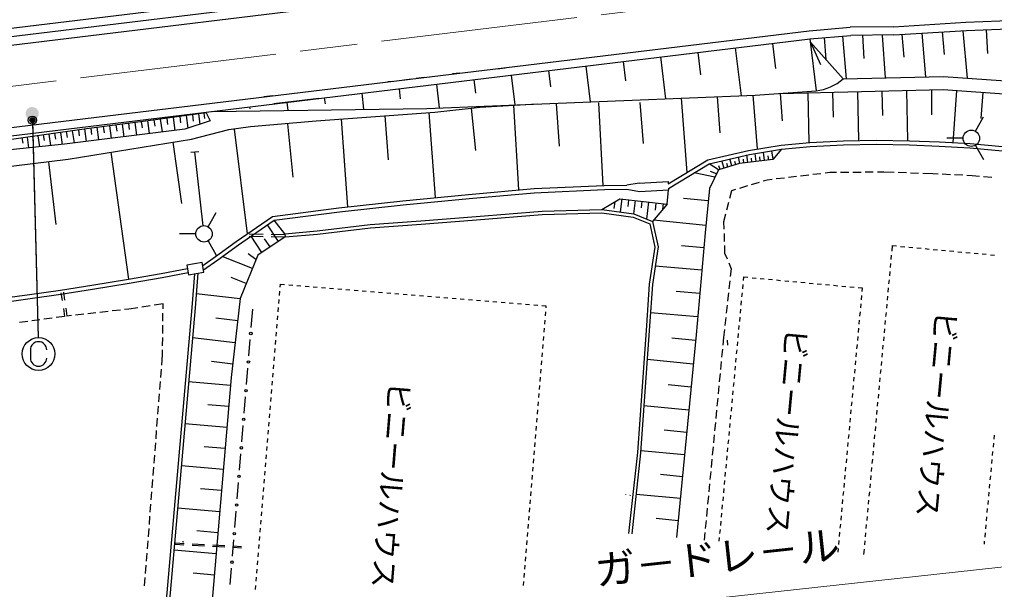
# Model space of a CAD drawing. Units: millimetres, scale not verified. Extents: x 40000 to 680000, y 20000 to 380000.
# Drawn here: x 93006 to 152496, y 241450 to 276228 of the extents above; entities that cross this region are included whole.
import ezdxf
from ezdxf.enums import TextEntityAlignment as Align

# ---------------------------------------------------------------- set-up
doc = ezdxf.new("R2010")
doc.units = ezdxf.units.MM
doc.header["$LTSCALE"] = 1000
doc.header["$PDMODE"] = 32
doc.header["$PDSIZE"] = 500
doc.linetypes.add('CHAIN', pattern=[18.5, 12, -1.5, 3.5, -1.5])
for name, color, linetype, lineweight in [('M-BGD', 7, 'Continuous', 25), ('M-BMK', 2, 'CHAIN', 13), ('M-STR-HTXT', 7, 'Continuous', 13), ('M-STR-STRC', 7, 'Continuous', 25)]:
    doc.layers.add(name, color=color, linetype=linetype, lineweight=lineweight)
doc.styles.add('ＭＳ ゴシック', font='')
doc.styles.get('ＭＳ ゴシック').set_extended_font_data('MS Gothic')

msp = doc.modelspace()

# ---------------------------------------------------------------- hatches: boundary and pattern name
at = {"layer": 'M-STR-STRC'}
msp.add_hatch(color=256, dxfattribs=at).paths.add_polyline_path([(93772, 270886), (93702, 270878), (93636, 270859), (93573, 270827), (93517, 270786), (93469, 270735), (93431, 270677), (93403, 270613), (93387, 270545), (93382, 270476), (93390, 270407), (93410, 270340), (93441, 270277), (93483, 270221), (93533, 270173), (93592, 270135), (93656, 270107), (93723, 270091), (93793, 270087), (93862, 270095), (93929, 270114), (93991, 270146), (94048, 270187), (94095, 270238), (94134, 270296), (94162, 270360), (94178, 270428), (94182, 270497), (94174, 270566), (94154, 270633), (94123, 270696), (94082, 270752), (94031, 270800), (93973, 270838), (93909, 270866), (93841, 270882)])

# ---------------------------------------------------------------- linework, layer by layer
at = {"layer": 'M-BGD'}
for p, q in [((77190, 273842), (170427, 285158)), ((77247, 273345), (170488, 284661)), ((77309, 272829), (170550, 284145)), ((146336, 275783), (150756, 276055)), ((150756, 276055), (154437, 276204)), ((91051, 269460), (141183, 275544)), ((141183, 275544), (143699, 275761)), ((146336, 275783), (143699, 275761)), ((146354, 275283), (150781, 275555)), ((149310, 275465), (149433, 274094)), ((150568, 275542), (150828, 272650)), ((150781, 275555), (154457, 275705)), ((151981, 275604), (152070, 274145)), ((91132, 268966), (141243, 275048)), ((141235, 275047), (143722, 275261)), ((141235, 275047), (141620, 271870)), ((141259, 274848), (143253, 272607)), ((141259, 274848), (141876, 273481)), ((142095, 275121), (142210, 273789)), ((143228, 275219), (143453, 272612)), ((146354, 275283), (143722, 275261)), ((144440, 275267), (144524, 273849)), ((145647, 275278), (145818, 272668)), ((146848, 275314), (146972, 273928)), ((148053, 275388), (148291, 272727)), ((136676, 274494), (137030, 271576)), ((138955, 274770), (139141, 273240)), ((129838, 273664), (129982, 272480)), ((132118, 273940), (132427, 271390)), ((134397, 274217), (134563, 272850)), ((122641, 273261), (122144, 273206)), ((125280, 273110), (125401, 272111)), ((127559, 273387), (127824, 271204)), ((116953, 272596), (116456, 272534)), ((117697, 272688), (117201, 272626)), ((119854, 272956), (119434, 272903)), ((120721, 272557), (120820, 271741)), ((123000, 272834), (123221, 271018)), ((143253, 272607), (149389, 272753)), ((149389, 272753), (153761, 272439)), ((115787, 272451), (115487, 272415)), ((116163, 272004), (116237, 271392)), ((118442, 272280), (118618, 270833)), ((137901, 271611), (141620, 271870)), ((139394, 271715), (149370, 271953)), ((147120, 271899), (147193, 268836)), ((148652, 271936), (148646, 270402)), ((149370, 271953), (153660, 271644)), ((150182, 271894), (149952, 268710)), ((108457, 271572), (107923, 271503)), ((111274, 271404), (108516, 271076)), ((111604, 271451), (111649, 271084)), ((113883, 271727), (114002, 270749)), ((117853, 270802), (137901, 271611)), ((133374, 271428), (133729, 266889)), ((135565, 271502), (135736, 269318)), ((137754, 271605), (138010, 268329)), ((139425, 271717), (139541, 270045)), ((141101, 271756), (141173, 268723)), ((142618, 271792), (142654, 270275)), ((144134, 271828), (144205, 268842)), ((145627, 271864), (145663, 270370)), ((151774, 271780), (151659, 270188)), ((104779, 270622), (117853, 270802)), ((107046, 270897), (107060, 270776)), ((109325, 271174), (109384, 270685)), ((118350, 270571), (121116, 270885)), ((120564, 270822), (120833, 268239)), ((121116, 270885), (124595, 271088)), ((123155, 271004), (123458, 265825)), ((125747, 271103), (125926, 268508)), ((128340, 271135), (128603, 266096)), ((130864, 271167), (131053, 268654)), ((104390, 270523), (100852, 270053)), ((101209, 270100), (101260, 269711)), ((101598, 270152), (101702, 269367)), ((101991, 270204), (102043, 269812)), ((102383, 270256), (102488, 269465)), ((102779, 270309), (102831, 269913)), ((103174, 270361), (103275, 269600)), ((103555, 270412), (103605, 270031)), ((103936, 270462), (104017, 269846)), ((104244, 270503), (104285, 270195)), ((104390, 270523), (104648, 270055)), ((111107, 270037), (118350, 270571)), ((112631, 270149), (113026, 264799)), ((115306, 270346), (115503, 267671)), ((117981, 270544), (118363, 265361)), ((151332, 269413), (151832, 270279)), ((93797, 269937), (94146, 256825)), ((97087, 269565), (94508, 269192)), ((103102, 269542), (95744, 268621)), ((96599, 269495), (96653, 269122)), ((96972, 269549), (97082, 268789)), ((100852, 270053), (97087, 269565)), ((97353, 269600), (97402, 269219)), ((97734, 269649), (97833, 268883)), ((98117, 269699), (98166, 269316)), ((98500, 269748), (98600, 268979)), ((98885, 269798), (98935, 269413)), ((99270, 269848), (99370, 269075)), ((99656, 269898), (99706, 269512)), ((100043, 269948), (100143, 269172)), ((100431, 269998), (100481, 269610)), ((100819, 270049), (100920, 269269)), ((104648, 270055), (103102, 269542)), ((103490, 268935), (105774, 269512)), ((105774, 269512), (107091, 269708)), ((106099, 269544), (106904, 263148)), ((107091, 269708), (111107, 270037)), ((109363, 269865), (109685, 266601)), ((94508, 269192), (91163, 268711)), ((93157, 268998), (93202, 268684)), ((93471, 269043), (93564, 268392)), ((93796, 269090), (93843, 268764)), ((94121, 269136), (94218, 268461)), ((94459, 269185), (94508, 268847)), ((94797, 269234), (94898, 268532)), ((95147, 269284), (95198, 268934)), ((95498, 269335), (95604, 268607)), ((95862, 269388), (95915, 269024)), ((95983, 267700), (103490, 268935)), ((96227, 269441), (96335, 268695)), ((150582, 268980), (149582, 268980)), ((95744, 268621), (91304, 268155)), ((102359, 268749), (102900, 265003)), ((137495, 268245), (139470, 268568)), ((137544, 267999), (139502, 268320)), ((139502, 268320), (138961, 267682)), ((139470, 268568), (141224, 268727)), ((139502, 268320), (141241, 268478)), ((141224, 268727), (143273, 268822)), ((141241, 268478), (143281, 268572)), ((143273, 268822), (145301, 268866)), ((143281, 268572), (145302, 268615)), ((145301, 268866), (147311, 268834)), ((145302, 268615), (147303, 268584)), ((147303, 268584), (149126, 268505)), ((147311, 268834), (149138, 268754)), ((149126, 268505), (150998, 268403)), ((149138, 268754), (151017, 268652)), ((150998, 268403), (155724, 267971)), ((151017, 268652), (155757, 268219)), ((151332, 268547), (151832, 267681)), ((98581, 268127), (99661, 260389)), ((103451, 268127), (103948, 268183)), ((104206, 263646), (103699, 268155)), ((134996, 267660), (137495, 268245)), ((135092, 267426), (137544, 267999)), ((136471, 267294), (136346, 267719)), ((136951, 267434), (136868, 267841)), ((137448, 267495), (137390, 267963)), ((137697, 267526), (137666, 267775)), ((137946, 267557), (137885, 268055)), ((138206, 267589), (138174, 267848)), ((138465, 267621), (138401, 268140)), ((138725, 267652), (138693, 267912)), ((138982, 267706), (138918, 268224)), ((91552, 267167), (95983, 267700)), ((94765, 267553), (95226, 263722)), ((132590, 266195), (134996, 267660)), ((132606, 265912), (135092, 267426)), ((135652, 267051), (135092, 267426)), ((136940, 267433), (135652, 267051)), ((135752, 267081), (135685, 267308)), ((135992, 267152), (135858, 267605)), ((136232, 267223), (136169, 267436)), ((136711, 267365), (136652, 267565)), ((138961, 267682), (136940, 267433)), ((137199, 267465), (137171, 267699)), ((135437, 266600), (134172, 266866)), ((135652, 267051), (135109, 265912)), ((135541, 266818), (135162, 266953)), ((139673, 266556), (139176, 266497)), ((140418, 266644), (139921, 266585)), ((141163, 266732), (140666, 266673)), ((141907, 266820), (141411, 266762)), ((142451, 266885), (142156, 266850)), ((142852, 266888), (142451, 266885)), ((143602, 266895), (143102, 266890)), ((144352, 266901), (143852, 266897)), ((145102, 266908), (144602, 266903)), ((145752, 266913), (145352, 266910)), ((146367, 266892), (145752, 266913)), ((147116, 266866), (146617, 266884)), ((147866, 266841), (147366, 266858)), ((148731, 266811), (148116, 266832)), ((149061, 266795), (148731, 266811)), ((149810, 266758), (149311, 266783)), ((150559, 266721), (150060, 266746)), ((151139, 266692), (150809, 266709)), ((151576, 266657), (151139, 266692)), ((152323, 266596), (151825, 266637)), ((124400, 265909), (128687, 266100)), ((128687, 266100), (130056, 266120)), ((130810, 266242), (130056, 266120)), ((130810, 266242), (132582, 266341)), ((132582, 266341), (132590, 266195)), ((137417, 266070), (136938, 265926)), ((138136, 266284), (137657, 266141)), ((138633, 266433), (138375, 266356)), ((138928, 266468), (138633, 266433)), ((116392, 265173), (120410, 265557)), ((120410, 265557), (124400, 265909)), ((120433, 265308), (124417, 265659)), ((124417, 265659), (128694, 265850)), ((128694, 265850), (130060, 265870)), ((130060, 265870), (130838, 265742)), ((130838, 265742), (132610, 265842)), ((132516, 264966), (132610, 265842)), ((132606, 265912), (132610, 265842)), ((135109, 265912), (134835, 263206)), ((136441, 265778), (136326, 265313)), ((136699, 265855), (136441, 265778)), ((108452, 264216), (112499, 264740)), ((112499, 264740), (116392, 265173)), ((112529, 264492), (116418, 264924)), ((116418, 264924), (120433, 265308)), ((128540, 264635), (129641, 265294)), ((129322, 265103), (129276, 264696)), ((129641, 265294), (132516, 264966)), ((129755, 265281), (129664, 264484)), ((130162, 265235), (130116, 264828)), ((130570, 265188), (130477, 264374)), ((130977, 265142), (130930, 264735)), ((131384, 265095), (131265, 264053)), ((132516, 264966), (131635, 263901)), ((131833, 265044), (131782, 264595)), ((132282, 264993), (132241, 264633)), ((135033, 265163), (133526, 265315)), ((136266, 265070), (136145, 264585)), ((104512, 263582), (105012, 264448)), ((106224, 262679), (108452, 264216)), ((108544, 263976), (112529, 264492)), ((117494, 263945), (120874, 264214)), ((120874, 264214), (124887, 264539)), ((120890, 264014), (124898, 264339)), ((124887, 264539), (128540, 264635)), ((124898, 264339), (128529, 264435)), ((128529, 264435), (130440, 264177)), ((128540, 264635), (130492, 264372)), ((130440, 264177), (131462, 263756)), ((130492, 264372), (131635, 263901)), ((136085, 264342), (135970, 263877)), ((106368, 262474), (108544, 263976)), ((108800, 262683), (108132, 263691)), ((109200, 263159), (108544, 263976)), ((111161, 263324), (114404, 263724)), ((114404, 263724), (117494, 263945)), ((114423, 263525), (117509, 263746)), ((117509, 263746), (120890, 264014)), ((131462, 263756), (131773, 262342)), ((131635, 263901), (131977, 262348)), ((134881, 263656), (131698, 263977)), ((135970, 263877), (135984, 263428)), ((103762, 263149), (102762, 263149)), ((107021, 263003), (107869, 262989)), ((107024, 263153), (107871, 263139)), ((107792, 262016), (107137, 263004)), ((109216, 262959), (107543, 261851)), ((108369, 262981), (109216, 262968)), ((108371, 263131), (109218, 263118)), ((109200, 263159), (111161, 263324)), ((109200, 263159), (109216, 262959)), ((109216, 262959), (111181, 263125)), ((111181, 263125), (114423, 263525)), ((134835, 263206), (134283, 256981)), ((135992, 263178), (136007, 262678)), ((104512, 262716), (105012, 261850)), ((104962, 261775), (106224, 262679)), ((105107, 261572), (106368, 262474)), ((108296, 262349), (107962, 262853)), ((134754, 262293), (133391, 262414)), ((136015, 262429), (136030, 261979)), ((146243, 262091), (146275, 262432)), ((146275, 262432), (146520, 262409)), ((146769, 262386), (147018, 262363)), ((104182, 261218), (104962, 261775)), ((107212, 261028), (105378, 261765)), ((107543, 261851), (106475, 259198)), ((107433, 261578), (106965, 261931)), ((131773, 262342), (131429, 260086)), ((131977, 262348), (131628, 260064)), ((136030, 261979), (136182, 261617)), ((146197, 261593), (146220, 261842)), ((147267, 262340), (147516, 262317)), ((147765, 262294), (148014, 262270)), ((148263, 262247), (148511, 262224)), ((148760, 262201), (149009, 262178)), ((149258, 262155), (149507, 262132)), ((149756, 262109), (150005, 262085)), ((150254, 262062), (150503, 262039)), ((150752, 262016), (151001, 261993)), ((151250, 261970), (151499, 261947)), ((151748, 261923), (151996, 261900)), ((152245, 261877), (152494, 261854)), ((104151, 261396), (103225, 261238)), ((103225, 261238), (103325, 260655)), ((104251, 260813), (104151, 261396)), ((104228, 260944), (105107, 261572)), ((134633, 260930), (131799, 261182)), ((136279, 261387), (136432, 261025)), ((146151, 261095), (146174, 261344)), ((99661, 260389), (101656, 260725)), ((101656, 260725), (103259, 261038)), ((101701, 260479), (103301, 260792)), ((103325, 260655), (104251, 260813)), ((103691, 260718), (103520, 258660)), ((103895, 260753), (103720, 258643)), ((136432, 261025), (136377, 260538)), ((146105, 260597), (146128, 260846)), ((95497, 259715), (97421, 260014)), ((97421, 260014), (99661, 260389)), ((97461, 259767), (99703, 260142)), ((99703, 260142), (101701, 260479)), ((106843, 260111), (105926, 260480)), ((108915, 259892), (108931, 260089)), ((108931, 260089), (109181, 260068)), ((109430, 260048), (109679, 260028)), ((109929, 260007), (110178, 259987)), ((131429, 260086), (131254, 257561)), ((131628, 260064), (131454, 257547)), ((136350, 260289), (136294, 259792)), ((137133, 259802), (137156, 260051)), ((137180, 260300), (137200, 260520)), ((137200, 260520), (137453, 260497)), ((137702, 260474), (137951, 260450)), ((138200, 260427), (138449, 260404)), ((138698, 260381), (138947, 260358)), ((139196, 260335), (139445, 260312)), ((139694, 260289), (139943, 260265)), ((140192, 260242), (140441, 260219)), ((140689, 260196), (140938, 260173)), ((141187, 260150), (141436, 260127)), ((141685, 260103), (141934, 260080)), ((142183, 260057), (142432, 260034)), ((142681, 260011), (142930, 259988)), ((146058, 260099), (146081, 260348)), ((91456, 259154), (93613, 259450)), ((93613, 259450), (95497, 259715)), ((93647, 259202), (95533, 259468)), ((95533, 259468), (97461, 259767)), ((95537, 259560), (95607, 259084)), ((95685, 259582), (95756, 259106)), ((106475, 259194), (103791, 259499)), ((108874, 259393), (108895, 259643)), ((110427, 259966), (110676, 259946)), ((110925, 259926), (111174, 259905)), ((111424, 259885), (111673, 259864)), ((111922, 259844), (112171, 259824)), ((112420, 259803), (112669, 259783)), ((112919, 259762), (113168, 259742)), ((113417, 259722), (113666, 259701)), ((113915, 259681), (114164, 259660)), ((114414, 259640), (114663, 259620)), ((114912, 259599), (115161, 259579)), ((115410, 259558), (115659, 259538)), ((115909, 259518), (116158, 259497)), ((116407, 259477), (116656, 259456)), ((116905, 259436), (117154, 259415)), ((117404, 259395), (117653, 259375)), ((134507, 259504), (133081, 259631)), ((136266, 259544), (136210, 259047)), ((137087, 259304), (137110, 259553)), ((143179, 259965), (143428, 259942)), ((143677, 259918), (143925, 259895)), ((144174, 259872), (144428, 259849)), ((144384, 259379), (144361, 259130)), ((144428, 259849), (144407, 259628)), ((146012, 259601), (146035, 259850)), ((91491, 258906), (93647, 259202)), ((101766, 258876), (101219, 258793)), ((101763, 258568), (101766, 258876)), ((106475, 259198), (105927, 254382)), ((108833, 258895), (108854, 259144)), ((117902, 259354), (118151, 259334)), ((118400, 259313), (118649, 259293)), ((118899, 259273), (119148, 259252)), ((119397, 259232), (119646, 259211)), ((119895, 259191), (120144, 259171)), ((120394, 259150), (120643, 259130)), ((120892, 259109), (121141, 259089)), ((121390, 259069), (121639, 259048)), ((121889, 259028), (122138, 259007)), ((122387, 258987), (122636, 258967)), ((122885, 258946), (123134, 258926)), ((123384, 258905), (123633, 258885)), ((123882, 258865), (124131, 258844)), ((124380, 258824), (124629, 258803)), ((124879, 258783), (125128, 258762)), ((136182, 258799), (136127, 258302)), ((137041, 258806), (137064, 259055)), ((144338, 258882), (144315, 258633)), ((145920, 258606), (145943, 258855)), ((145966, 259103), (145989, 259352)), ((95681, 258589), (95751, 258113)), ((95829, 258611), (95899, 258135)), ((96922, 258250), (96425, 258194)), ((97667, 258333), (97171, 258278)), ((98413, 258417), (97916, 258361)), ((99158, 258501), (98661, 258445)), ((99684, 258560), (99406, 258529)), ((100231, 258643), (99684, 258560)), ((100972, 258756), (100478, 258681)), ((101755, 257818), (101760, 258318)), ((103520, 258660), (101756, 238461)), ((103720, 258643), (101955, 238443)), ((107150, 257443), (107242, 258552)), ((108793, 258397), (108813, 258646)), ((125098, 258387), (125077, 258138)), ((125128, 258762), (125118, 258636)), ((134380, 258078), (131507, 258333)), ((136995, 258309), (137018, 258557)), ((144292, 258384), (144268, 258135)), ((145873, 258108), (145896, 258357)), ((93509, 257811), (93013, 257745)), ((94252, 257911), (93757, 257845)), ((94996, 258011), (94500, 257944)), ((95751, 258113), (95243, 258044)), ((96177, 258166), (95899, 258135)), ((106322, 257852), (104980, 258004)), ((108711, 257400), (108731, 257649)), ((108752, 257898), (108772, 258148)), ((125057, 257889), (125037, 257640)), ((136099, 258053), (136043, 257556)), ((136948, 257811), (136971, 258060)), ((144245, 257886), (144222, 257637)), ((145827, 257610), (145850, 257859)), ((101746, 257068), (101752, 257568)), ((108670, 256902), (108691, 257151)), ((125016, 257391), (124996, 257141)), ((131254, 257561), (130707, 249806)), ((131454, 257547), (130906, 249788)), ((136015, 257308), (135960, 256821)), ((136856, 256815), (136879, 257064)), ((136902, 257313), (136925, 257562)), ((144199, 257388), (144176, 257139)), ((145781, 257112), (145804, 257361)), ((101738, 256318), (101744, 256818)), ((106169, 256510), (103559, 256807)), ((107006, 255699), (107088, 256695)), ((108629, 256403), (108650, 256653)), ((124975, 256892), (124955, 256643)), ((134250, 256642), (132814, 256779)), ((134283, 256981), (133101, 244624)), ((135960, 256821), (135917, 256366)), ((136175, 256665), (136203, 256366)), ((136809, 256317), (136833, 256566)), ((144153, 256890), (144130, 256641)), ((145734, 256614), (145758, 256863)), ((93667, 256071), (93667, 255571)), ((93667, 256071), (93667, 255571)), ((101732, 255759), (101736, 256068)), ((108588, 255905), (108609, 256154)), ((124894, 255896), (124873, 255646)), ((124934, 256394), (124914, 256145)), ((135893, 256117), (135846, 255620)), ((136763, 255819), (136786, 256068)), ((144060, 255894), (144037, 255645)), ((144107, 256392), (144083, 256143)), ((145642, 255619), (145665, 255867)), ((145688, 256116), (145711, 256365)), ((101684, 255139), (101732, 255759)), ((106021, 255205), (104716, 255353)), ((108548, 255407), (108568, 255656)), ((124853, 255397), (124832, 255148)), ((134113, 255206), (131306, 255475)), ((135822, 255371), (135774, 254873)), ((136717, 255321), (136740, 255570)), ((144014, 255397), (143991, 255148)), ((145596, 255121), (145619, 255370)), ((101626, 254391), (101664, 254889)), ((106862, 253955), (106944, 254951)), ((108466, 254410), (108486, 254659)), ((108507, 254908), (108527, 255158)), ((124812, 254899), (124792, 254650)), ((135750, 254624), (135703, 254126)), ((136671, 254824), (136694, 255072)), ((143968, 254899), (143945, 254650)), ((145549, 254623), (145573, 254872)), ((101568, 253643), (101606, 254142)), ((105886, 253898), (103324, 254117)), ((105927, 254382), (104546, 238232)), ((108425, 253912), (108446, 254161)), ((124771, 254401), (124751, 254151)), ((136578, 253828), (136601, 254077)), ((136624, 254326), (136648, 254575)), ((143921, 254401), (143898, 254152)), ((145503, 254125), (145526, 254374)), ((108384, 253413), (108405, 253663)), ((124730, 253902), (124710, 253653)), ((133979, 253803), (132575, 253937)), ((135679, 253878), (135631, 253380)), ((136532, 253330), (136555, 253579)), ((143875, 253903), (143852, 253654)), ((145457, 253627), (145480, 253876)), ((101509, 252896), (101548, 253394)), ((106718, 252211), (106800, 253207)), ((108344, 252915), (108364, 253164)), ((124649, 252906), (124628, 252656)), ((124690, 253404), (124669, 253155)), ((135608, 253131), (135560, 252633)), ((136486, 252832), (136509, 253081)), ((143783, 252907), (143760, 252658)), ((143829, 253405), (143806, 253156)), ((145364, 252631), (145387, 252880)), ((145411, 253129), (145434, 253378)), ((101451, 252148), (101490, 252646)), ((105776, 252617), (104495, 252727)), ((108303, 252417), (108323, 252666)), ((124608, 252407), (124588, 252158)), ((133845, 252399), (131108, 252661)), ((135536, 252384), (135489, 251887)), ((136439, 252334), (136462, 252583)), ((143736, 252409), (143713, 252160)), ((145318, 252134), (145341, 252382)), ((101393, 251400), (101432, 251899)), ((108221, 251420), (108242, 251669)), ((108262, 251918), (108282, 252168)), ((124567, 251909), (124547, 251660)), ((136393, 251836), (136416, 252085)), ((143690, 251912), (143667, 251663)), ((145272, 251636), (145295, 251885)), ((101335, 250652), (101374, 251151)), ((105667, 251336), (103100, 251556)), ((106573, 250467), (106656, 251463)), ((108180, 250922), (108201, 251171)), ((124526, 251411), (124506, 251161)), ((133714, 251031), (132346, 251162)), ((135465, 251638), (135417, 251140)), ((136301, 250841), (136324, 251090)), ((136347, 251339), (136370, 251587)), ((143644, 251414), (143621, 251165)), ((145226, 251138), (145249, 251387)), ((108140, 250423), (108160, 250673)), ((124486, 250912), (124465, 250663)), ((135394, 250891), (135346, 250393)), ((136254, 250343), (136277, 250592)), ((143598, 250916), (143574, 250667)), ((145179, 250640), (145202, 250889)), ((152474, 250873), (152451, 250624)), ((101277, 249905), (101315, 250403)), ((105557, 250053), (104274, 250163)), ((108099, 249925), (108119, 250174)), ((124404, 249916), (124384, 249666)), ((124445, 250414), (124424, 250165)), ((133583, 249663), (130916, 249918)), ((135322, 250145), (135275, 249647)), ((136208, 249845), (136231, 250094)), ((143505, 249920), (143482, 249671)), ((143551, 250418), (143528, 250169)), ((145087, 249644), (145110, 249893)), ((145133, 250142), (145156, 250391)), ((152382, 249877), (152358, 249628)), ((152428, 250375), (152405, 250126)), ((101218, 249157), (101257, 249655)), ((106429, 248723), (106512, 249719)), ((108058, 249427), (108078, 249676)), ((124363, 249417), (124343, 249168)), ((130707, 249806), (130167, 244871)), ((130906, 249788), (130366, 244849)), ((135251, 249398), (135203, 248900)), ((136162, 249347), (136185, 249596)), ((143459, 249422), (143436, 249173)), ((145040, 249146), (145064, 249395)), ((152335, 249379), (152312, 249130)), ((101160, 248409), (101199, 248908)), ((105447, 248770), (102876, 248990)), ((107976, 248430), (107997, 248679)), ((108017, 248928), (108038, 249178)), ((124322, 248919), (124302, 248670)), ((136115, 248849), (136139, 249098)), ((143413, 248924), (143389, 248675)), ((144994, 248649), (145017, 248897)), ((152289, 248882), (152266, 248633)), ((101102, 247661), (101141, 248160)), ((107936, 247932), (107956, 248181)), ((124282, 248421), (124261, 248171)), ((133456, 248329), (132122, 248457)), ((135179, 248651), (135132, 248154)), ((136023, 247854), (136046, 248103)), ((136069, 248351), (136092, 248600)), ((143366, 248427), (143343, 248178)), ((144948, 248151), (144971, 248400)), ((152243, 248384), (152220, 248135)), ((105337, 247485), (104052, 247595)), ((106285, 246979), (106367, 247975)), ((107895, 247433), (107915, 247683)), ((124241, 247922), (124220, 247673)), ((135108, 247905), (135061, 247407)), ((135977, 247356), (136000, 247605)), ((143320, 247929), (143297, 247680)), ((144902, 247653), (144925, 247902)), ((152197, 247886), (152173, 247637)), ((101044, 246914), (101083, 247412)), ((107854, 246935), (107874, 247184)), ((124159, 246926), (124139, 246676)), ((124200, 247424), (124180, 247175)), ((130006, 247217), (130008, 247237)), ((130274, 247187), (130279, 247226)), ((130284, 247186), (130286, 247205)), ((133328, 246996), (130629, 247254)), ((135037, 247158), (134989, 246660)), ((135930, 246858), (135954, 247107)), ((143227, 246933), (143204, 246684)), ((143274, 247431), (143251, 247182)), ((144809, 246657), (144832, 246906)), ((144855, 247155), (144879, 247404)), ((152104, 246890), (152081, 246641)), ((152150, 247388), (152127, 247139)), ((100986, 246166), (101024, 246664)), ((105227, 246199), (102652, 246419)), ((107813, 246437), (107834, 246686)), ((124118, 246427), (124098, 246178)), ((134965, 246412), (134918, 245914)), ((135884, 246360), (135907, 246609)), ((143181, 246435), (143158, 246186)), ((144763, 246159), (144786, 246408)), ((152058, 246392), (152035, 246143)), ((100928, 245418), (100966, 245917)), ((106141, 245235), (106223, 246231)), ((107772, 245938), (107793, 246188)), ((124078, 245929), (124057, 245680)), ((133199, 245646), (131850, 245775)), ((135838, 245862), (135861, 246111)), ((143135, 245937), (143112, 245688)), ((144717, 245661), (144740, 245910)), ((152011, 245894), (151988, 245645)), ((100869, 244670), (100908, 245169)), ((107691, 244942), (107711, 245191)), ((107732, 245440), (107752, 245689)), ((124037, 245431), (124016, 245181)), ((134894, 245665), (134846, 245167)), ((135745, 244866), (135769, 245115)), ((135792, 245364), (135815, 245613)), ((143089, 245439), (143066, 245191)), ((144670, 245164), (144693, 245412)), ((151965, 245397), (151942, 245148)), ((105117, 244911), (103829, 245021)), ((107650, 244443), (107670, 244693)), ((123996, 244932), (123975, 244683)), ((134823, 244918), (134779, 244464)), ((135702, 244397), (135722, 244618)), ((143042, 244942), (143019, 244693)), ((144624, 244666), (144647, 244915)), ((151919, 244899), (151896, 244650)), ((100811, 243923), (100850, 244421)), ((102528, 244209), (103040, 244183)), ((102532, 244289), (103044, 244263)), ((103006, 244363), (102946, 244366)), ((103005, 244353), (102966, 244355)), ((103005, 244343), (102985, 244344)), ((103540, 244157), (104289, 244119)), ((103544, 244237), (104293, 244198)), ((104788, 244093), (105537, 244054)), ((104792, 244173), (105541, 244134)), ((105996, 243490), (106079, 244487)), ((106036, 244028), (106549, 244002)), ((106041, 244108), (106553, 244082)), ((107609, 243945), (107629, 244194)), ((123914, 243936), (123894, 243686)), ((123955, 244434), (123935, 244185)), ((142950, 243946), (142929, 243726)), ((142996, 244444), (142973, 244195)), ((144523, 243578), (144555, 243919)), ((144578, 244168), (144601, 244417)), ((151873, 244401), (151856, 244216)), ((100753, 243175), (100792, 243673)), ((105007, 243623), (102427, 243844)), ((107568, 243447), (107589, 243696)), ((123873, 243437), (123853, 243188)), ((100695, 242427), (100734, 242926)), ((105852, 241746), (105935, 242743)), ((107527, 242948), (107548, 243198)), ((123833, 242939), (123812, 242690)), ((100637, 241679), (100675, 242178)), ((104897, 242333), (103607, 242444)), ((107446, 241952), (107466, 242201)), ((107487, 242450), (107507, 242699)), ((123792, 242441), (123771, 242191)), ((107405, 241453), (107425, 241703)), ((123751, 241942), (123731, 241693))]:
    msp.add_line(p, q, dxfattribs=at)
for centre, radius in [((93793, 270087), 150), ((93793, 270087), 120), ((93793, 270087), 90), ((93793, 270087), 60), ((93793, 270087), 30), ((151082, 268980), 500), ((104262, 263149), 500), ((107119, 257069), 75), ((94167, 255821), 1000), ((94167, 255821), 1000), ((106975, 255325), 75), ((106831, 253581), 75), ((106687, 251837), 75), ((106542, 250093), 75), ((106398, 248349), 75), ((106254, 246605), 75), ((106110, 244861), 75), ((105966, 243117), 75)]:
    msp.add_circle(centre, radius, dxfattribs=at)
for centre, radius, start, end in [((141259, 274848), 3000, 276.92019, 311.66924), ((94167, 256071), 500, 0, 180), ((94167, 256071), 500, 0, 180), ((94167, 255571), 500, 180, 0), ((94167, 255571), 500, 180, 0)]:
    msp.add_arc(centre, radius, start, end, dxfattribs=at)
msp.add_point((93793, 270087), dxfattribs=at)
at = {"layer": 'M-BMK'}
msp.add_line((78359, 270438), (169629, 281515), dxfattribs=at)
at = {"layer": 'M-STR-HTXT'}
msp.add_line((189780, 246843), (81899, 235075), dxfattribs=at)
at = {"layer": 'M-STR-STRC'}
msp.add_line((93793, 270087), (94146, 256825), dxfattribs=at)

# ---------------------------------------------------------------- texts
at = {"layer": 'M-BGD', "style": 'ＭＳ ゴシック'}
for rotation, p in [(264.691, (149562, 258404)), (264.691, (140423, 257356)), (265.318, (116206, 254083))]:
    msp.add_text('ビニールハウス', height=1320, rotation=rotation, dxfattribs=at).set_placement(p, align=Align.MIDDLE_LEFT)
at = {"layer": 'M-STR-HTXT', "style": 'ＭＳ ゴシック'}
msp.add_text('ガ－ドレ－ル', height=1833, rotation=6.226, dxfattribs=at).set_placement((135731, 241953), align=Align.BOTTOM_CENTER)

doc.saveas('drawing.dxf')
